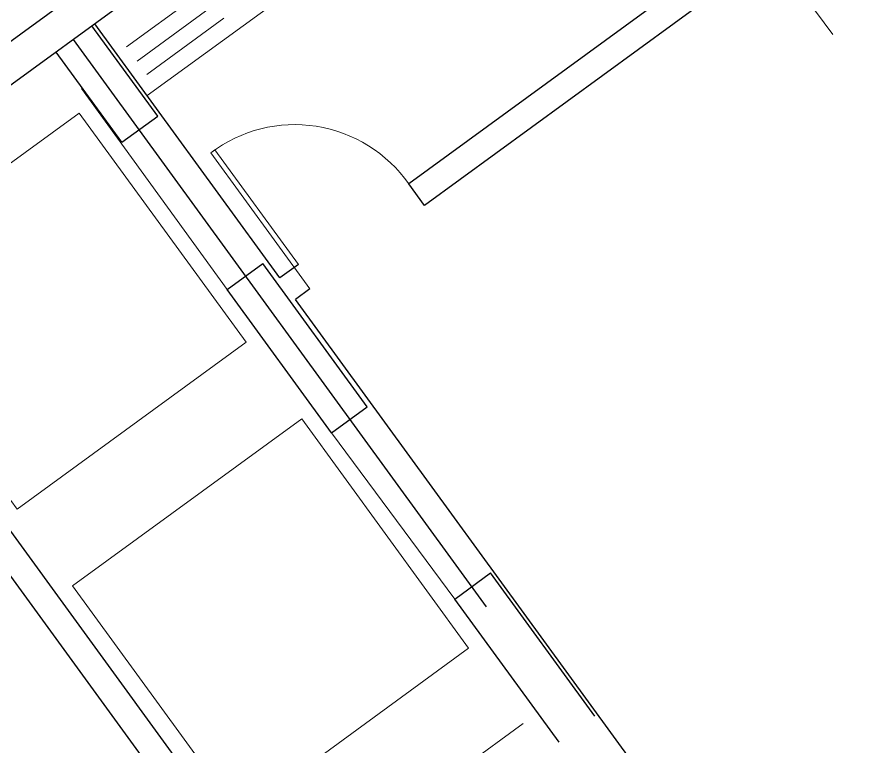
# Model space of a CAD drawing. Header units: metres. Extents: x 325024 to 7190115, y 7391967 to 10157759.
# Drawn here: x 326079.905 to 326084.735, y 7392816.06 to 7392820.176 of the extents above; entities that cross this region are included whole.
import ezdxf

# ---------------------------------------------------------------- set-up
doc = ezdxf.new("R2010")
doc.units = ezdxf.units.M
for name, color, linetype, lineweight in [('ESQUADRIA', 2, 'Continuous', 15), ('MÓVEIS', 7, 'Continuous', 13), ('PAREDE INTERNA', 181, 'Continuous', 25), ('PISO', 254, 'Continuous', 9)]:
    doc.layers.add(name, color=color, linetype=linetype, lineweight=lineweight)

msp = doc.modelspace()

# ---------------------------------------------------------------- linework, layer by layer
at = {"layer": 'ESQUADRIA'}
for p, q in [((326081.0217, 7392819.4281), (326080.9975, 7392819.4105)), ((326081.4929, 7392818.7816), (326081.0217, 7392819.4281)), ((326081.557, 7392818.6427), (326080.9975, 7392819.4105))]:
    msp.add_line(p, q, dxfattribs=at)
msp.add_arc((326081.4719, 7392818.7849), 0.7851, 34.9867, 127.1761, dxfattribs=at)
at = {"layer": 'MÓVEIS'}
for p, q in [((326082.2544, 7392820.9119), (326080.638, 7392819.734)), ((326084.5087, 7392820.0774), (326084.2124, 7392820.4802)), ((326080.9582, 7392820.3258), (326080.5228, 7392820.0086)), ((326081.0169, 7392820.2453), (326080.5815, 7392819.9281)), ((326081.0719, 7392820.1698), (326080.6365, 7392819.8525))]:
    msp.add_line(p, q, dxfattribs=at)
at = {"layer": 'PAREDE INTERNA'}
for p, q in [((326097.4777, 7392832.8715), (326075.7162, 7392817.0135)), ((326084.0408, 7392822.8323), (326078.6714, 7392818.9196)), ((326087.0661, 7392822.6573), (326082.2035, 7392819.1138)), ((326085.0851, 7392821.3993), (326082.1152, 7392819.2351)), ((326080.6985, 7392819.6172), (326080.3274, 7392820.1264)), ((326081.3878, 7392818.705), (326080.3435, 7392820.1381)), ((326082.5545, 7392816.8493), (326080.2223, 7392820.0497)), ((326080.4965, 7392819.4699), (326080.1254, 7392819.9791)), ((326080.4965, 7392819.4699), (326080.6985, 7392819.6172)), ((326082.2035, 7392819.1138), (326082.1152, 7392819.2351)), ((326083.7009, 7392812.0177), (326078.6714, 7392818.9196)), ((326081.0904, 7392818.6391), (326081.2925, 7392818.7864)), ((326081.8814, 7392817.9782), (326081.2925, 7392818.7864)), ((326081.4929, 7392818.7816), (326081.3878, 7392818.705)), ((326081.6794, 7392817.831), (326081.0904, 7392818.6391)), ((326081.557, 7392818.6427), (326081.4762, 7392818.5838)), ((326085.373, 7392813.2362), (326081.4762, 7392818.5838)), ((326083.5797, 7392811.9294), (326079.0213, 7392818.1847)), ((326081.6794, 7392817.831), (326081.8814, 7392817.9782)), ((326082.3746, 7392816.8937), (326082.5767, 7392817.0409)), ((326083.1656, 7392816.2327), (326082.5767, 7392817.0409)), ((326082.9635, 7392816.0855), (326082.3746, 7392816.8937))]:
    msp.add_line(p, q, dxfattribs=at)
at = {"layer": 'PISO'}
for p, q in [((326080.2688, 7392819.7742), (326081.0904, 7392818.6391)), ((326078.9624, 7392818.6927), (326080.2555, 7392819.635)), ((326081.1978, 7392818.3419), (326080.2555, 7392819.635)), ((326079.9047, 7392817.3996), (326078.9624, 7392818.6927)), ((326079.9047, 7392817.3996), (326081.1978, 7392818.3419)), ((326080.218, 7392816.9673), (326081.5111, 7392817.9096)), ((326082.4534, 7392816.6165), (326081.5111, 7392817.9096)), ((326081.6794, 7392817.831), (326082.3746, 7392816.8937)), ((326081.1603, 7392815.6742), (326080.218, 7392816.9673)), ((326081.1603, 7392815.6742), (326082.4534, 7392816.6165)), ((326081.4685, 7392815.2498), (326082.7616, 7392816.1921))]:
    msp.add_line(p, q, dxfattribs=at)

doc.saveas('drawing.dxf')
